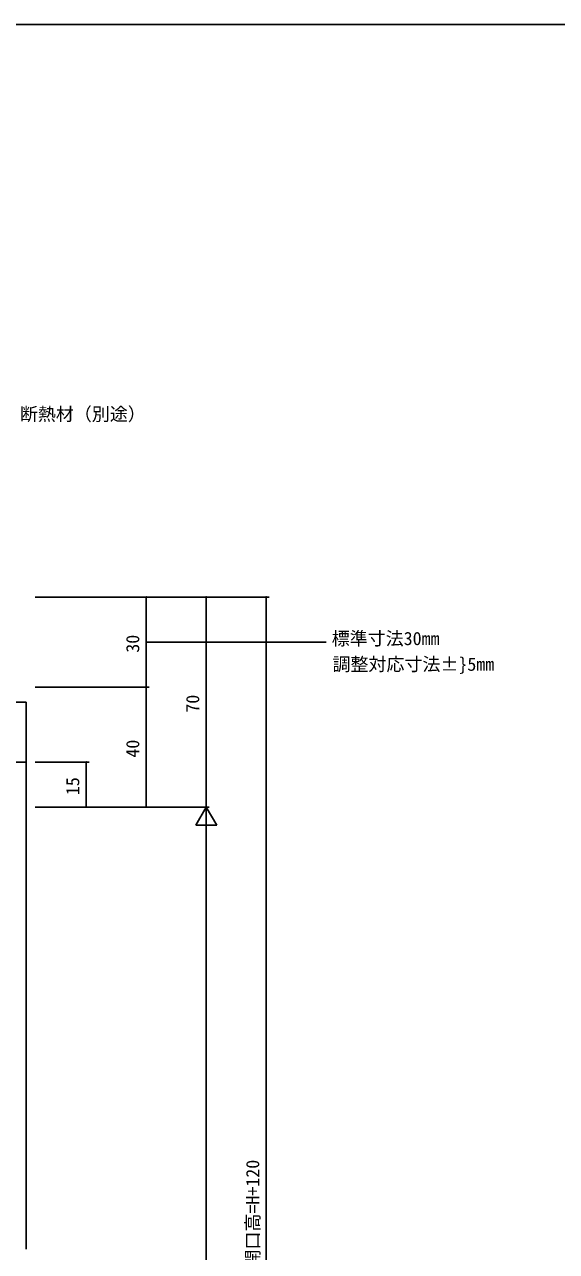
# Model space of a CAD drawing. Units: millimetres, scale not verified. Extents: x -1466 to 567, y -403 to 403.
# Drawn here: x -213.3 to -35.9, y -10.2 to 399 of the extents above; entities that cross this region are included whole.
import ezdxf
from ezdxf.enums import TextEntityAlignment as Align

# ---------------------------------------------------------------- set-up
doc = ezdxf.new("R2010")
doc.units = ezdxf.units.MM
doc.header["$LTSCALE"] = 2
for name, color, linetype in [('0-5_YKK_D', 6, 'Continuous'), ('0-6_YKK_ZWAK', 7, 'Continuous'), ('0-7_YSS_K', 3, 'Continuous')]:
    doc.layers.add(name, color=color, linetype=linetype)
doc.styles.add('ＭＳ ゴシック', font='')
doc.styles.get('ＭＳ ゴシック').set_extended_font_data('MS Gothic')

msp = doc.modelspace()

# ---------------------------------------------------------------- linework, layer by layer
at = {"layer": '0-5_YKK_D'}
for p, q in [((-209.7, 207.999), (-151.7, 207.999)), ((-209.7, 207.999), (-171.7, 207.999)), ((-198.122, 207.999), (-131.7, 207.999)), ((-172.7, 177.999), (-172.7, 207.999)), ((-152.7, 137.999), (-152.7, 207.999)), ((-132.7, 207.999), (-132.7, -211.998)), ((-172.7, 192.999), (-112.7, 192.999)), ((-209.7, 177.999), (-171.7, 177.999)), ((-209.7, 177.999), (-171.7, 177.999)), ((-172.7, 177.999), (-172.7, 137.999)), ((-209.7, 152.999), (-191.7, 152.999)), ((-192.7, 137.999), (-192.7, 152.999)), ((-209.7, 137.999), (-171.7, 137.999)), ((-209.7, 137.999), (-151.7, 137.999)), ((-209.7, 137.999), (-151.7, 137.999)), ((-209.7, 137.999), (-191.7, 137.999)), ((-152.7, 137.999), (-156.2, 131.936)), ((-152.7, 137.999), (-149.2, 131.936)), ((-152.7, 137.999), (-152.7, 125.874)), ((-156.2, 131.936), (-149.2, 131.936)), ((-152.7, 130.999), (-152.7, -155.001))]:
    msp.add_line(p, q, dxfattribs=at)
for centre, start, end in [((-172.7, 207.999), 90, 270), ((-172.7, 207.999), 270, 90), ((-152.7, 207.999), 90, 270), ((-152.7, 207.999), 270, 90), ((-132.7, 207.999), 90, 270), ((-132.7, 207.999), 270, 90), ((-172.7, 177.999), 90, 270), ((-172.7, 177.999), 90, 270), ((-172.7, 177.999), 270, 90), ((-172.7, 177.999), 270, 90), ((-192.7, 152.999), 90.0001, 270.0001), ((-192.7, 152.999), 270.0001, 90.0001), ((-192.7, 137.999), 90.0001, 270.0001), ((-192.7, 137.999), 270.0001, 90.0001), ((-172.7, 137.999), 90, 270), ((-172.7, 137.999), 270, 90)]:
    msp.add_arc(centre, 0.106, start, end, dxfattribs=at)
at = {"layer": '0-6_YKK_ZWAK'}
msp.add_line((537.3, 399), (-562.7, 399), dxfattribs=at)
at = {"layer": '0-7_YSS_K'}
for p, q in [((-222.7, 172.999), (-212.7, 172.999)), ((-212.7, 152.999), (-212.7, 172.999)), ((-302.7, 152.999), (-212.7, 152.999)), ((-212.7, 153), (-212.7, -9.501))]:
    msp.add_line(p, q, dxfattribs=at)

# ---------------------------------------------------------------- texts
at = {"layer": '0-5_YKK_D', "style": 'ＭＳ ゴシック'}
for s, p in [('断熱材（別途）', (-214.84, 265.559)), ('標準寸法30mm', (-110.859, 190.699)), ('調整対応寸法±}5mm', (-110.607, 182.124))]:
    msp.add_text(s, height=4.399, dxfattribs=at).set_placement(p, align=Align.BOTTOM_LEFT)
for s, p in [('30', (-173.7, 189.479)), ('70', (-153.7, 169.479)), ('40', (-173.7, 154.479)), ('15', (-193.7, 141.979)), ('躯体開口高=H+120', (-133.7, -27.6))]:
    msp.add_text(s, height=4.399, rotation=90, dxfattribs=at).set_placement(p, align=Align.BOTTOM_LEFT)

doc.saveas('drawing.dxf')
